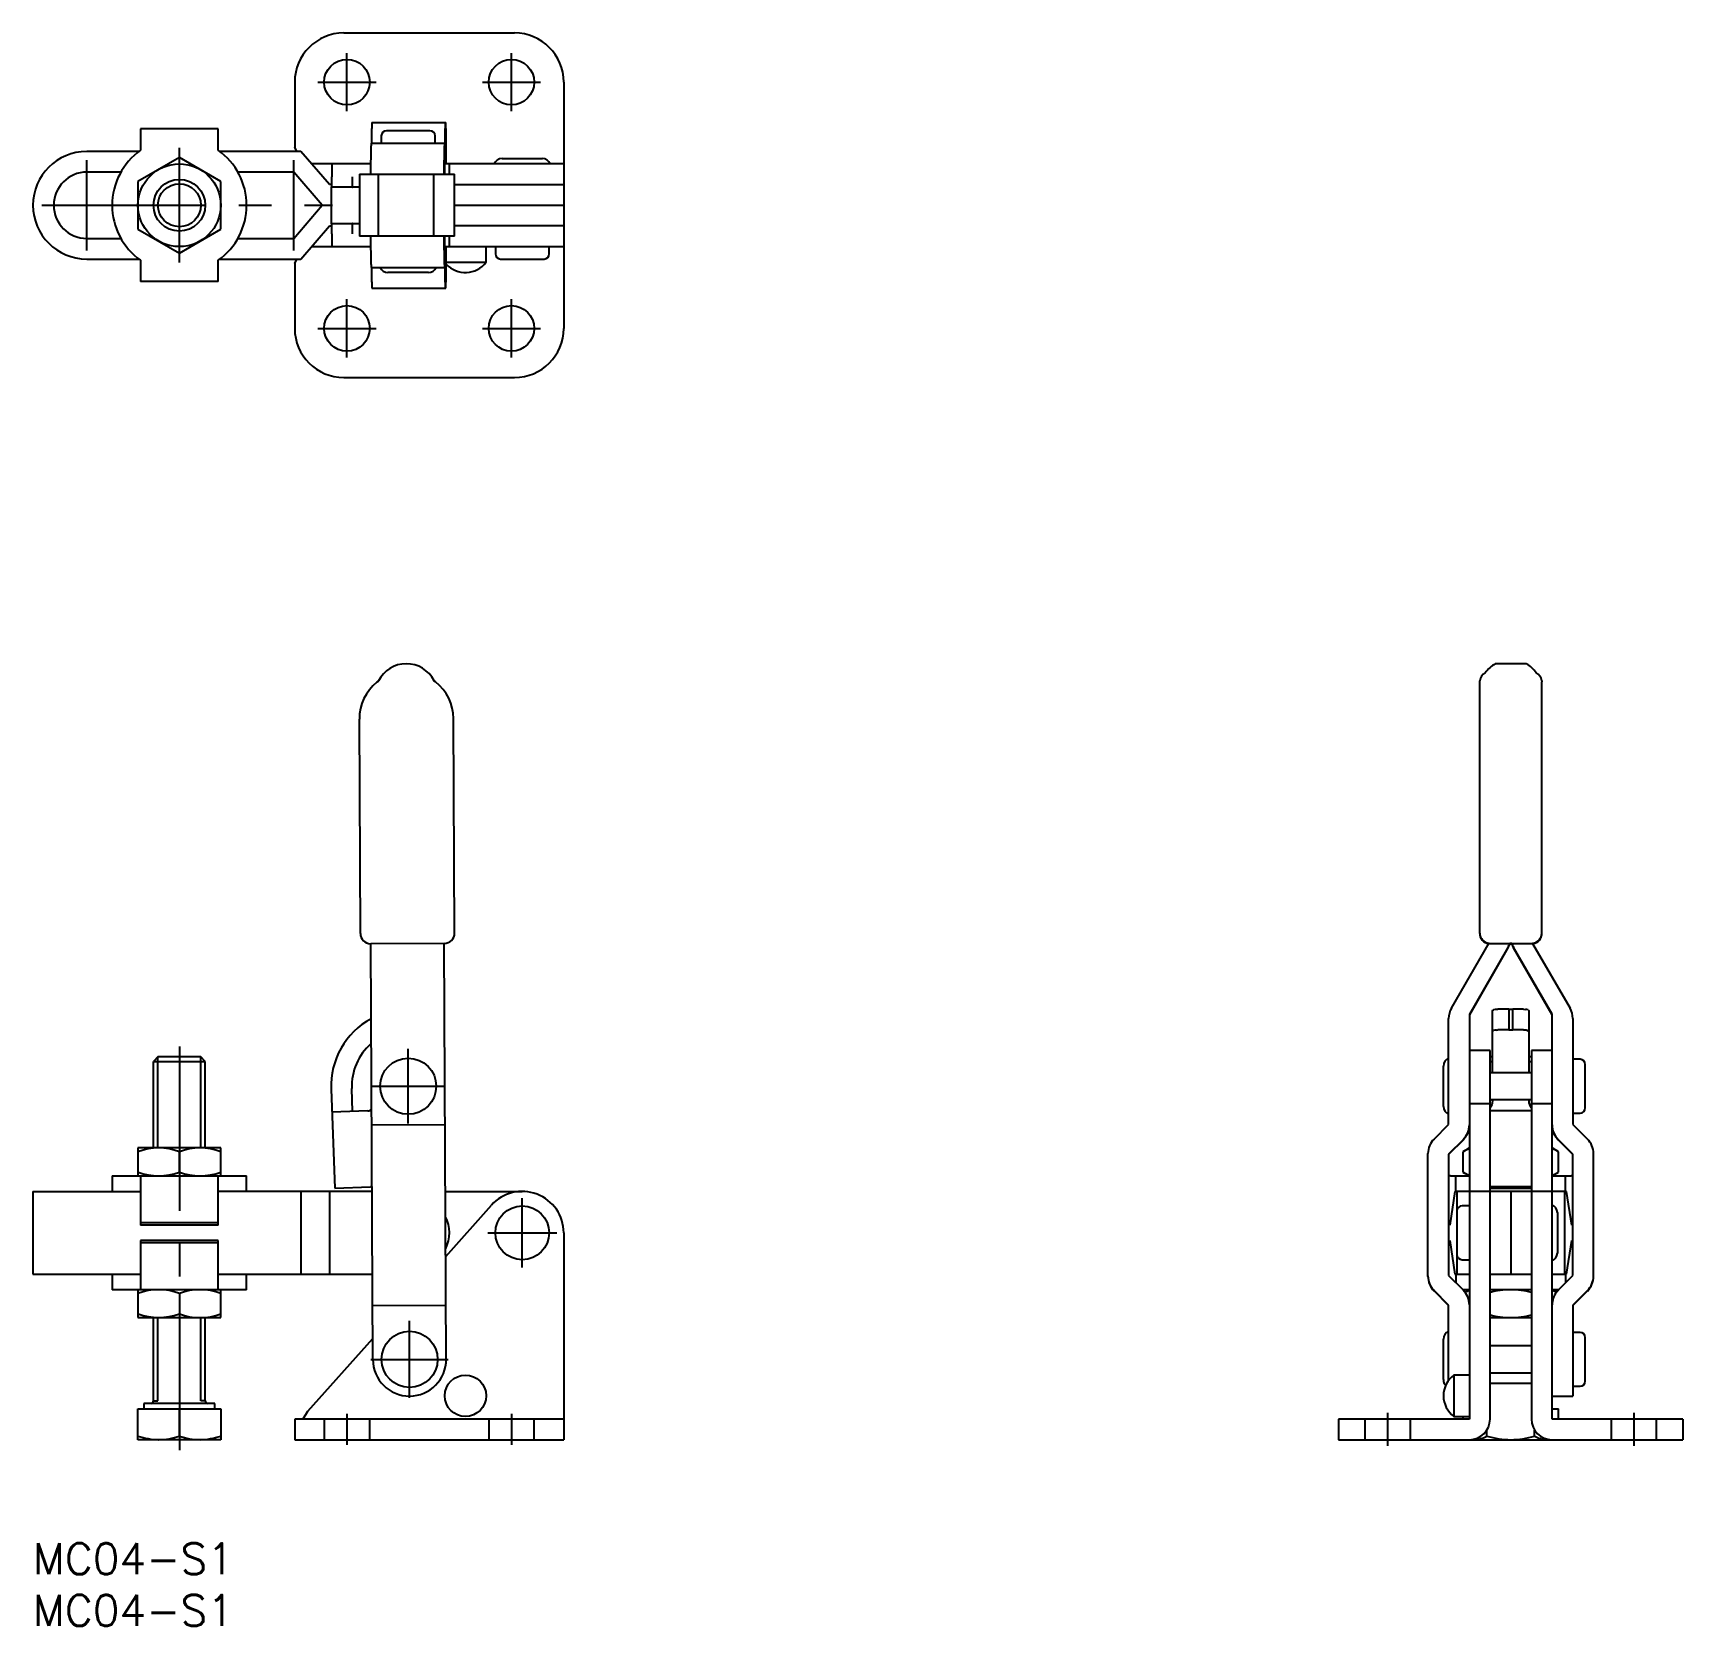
# Model space of a CAD drawing. Extents: x 0 to 160, y -8 to 146.
import ezdxf

# ---------------------------------------------------------------- set-up
doc = ezdxf.new("R2010")
doc.units = 0
doc.header["$LTSCALE"] = 0.5
doc.linetypes.add('CENTER', pattern=[50.8, 31.75, -6.35, 6.35, -6.35])
doc.linetypes.add('DASHED', pattern=[19.05, 12.7, -6.35])
for name, color, linetype in [('MSM_CENTER', 1, 'CENTER'), ('MSM_CONTINUOUS', 7, 'CONTINUOUS'), ('MSM_DASHED', 4, 'DASHED'), ('MSM_NARROW', 5, 'CONTINUOUS'), ('MSM_PART_NUMBER', 7, 'CONTINUOUS')]:
    doc.layers.add(name, color=color, linetype=linetype)
doc.styles.get("Standard").update_dxf_attribs({"font": 'txt.shx', "height": 3, "bigfont": 'bigfont.shx'})

# ---------------------------------------------------------------- blocks, each defined once
blk = doc.blocks.new('*U1')
at = {"layer": 'MSM_PART_NUMBER'}
blk.add_text('MC04-S1', height=3, dxfattribs=at).set_placement((0, -3))
blk = doc.blocks.new('*U2')
at = {"layer": 'MSM_PART_NUMBER'}
blk.add_text('MC04-S1', height=3, dxfattribs=at).set_placement((0, -8))

msp = doc.modelspace()

# ---------------------------------------------------------------- linework, layer by layer
at = {"layer": 'MSM_CENTER'}
for p, q in [((30.35, 138.4), (30.35, 144.02)), ((46.25, 138.4), (46.25, 144.02)), ((27.54, 141.21), (33.16, 141.21)), ((43.44, 141.21), (49.06, 141.21)), ((14.15, 123.77), (14.15, 134.85)), ((5.2, 124.95), (5.2, 133.67)), ((25.2, 124.95), (25.2, 133.67)), ((0.84, 129.31), (28.95, 129.31)), ((30.35, 114.6), (30.35, 120.22)), ((46.25, 114.6), (46.25, 120.22)), ((27.54, 117.41), (33.16, 117.41)), ((43.44, 117.41), (49.06, 117.41)), ((14.15, 48), (14.15, 9)), ((36.27, 40.55), (36.27, 47.79)), ((32.65, 44.17), (39.89, 44.17)), ((47.3, 26.66), (47.3, 33.34)), ((43.96, 30), (50.64, 30)), ((36.4, 14.04), (36.4, 21.5)), ((32.67, 17.77), (40.13, 17.77)), ((30.35, 12.5), (30.35, 9.5)), ((46.25, 12.5), (46.25, 9.5)), ((130.95, 12.6), (130.95, 9.4)), ((154.75, 12.6), (154.75, 9.4))]:
    msp.add_line(p, q, dxfattribs=at)
at = {"layer": 'MSM_CONTINUOUS'}
for p, q in [((30.05, 145.96), (46.55, 145.96)), ((25.3, 141.21), (25.3, 134.94)), ((51.3, 141.21), (51.3, 117.41)), ((32.75, 137.31), (39.91, 137.31)), ((17.9, 136.69), (10.4, 136.69)), ((10.4, 136.69), (10.4, 134.62)), ((17.9, 134.62), (17.9, 136.69)), ((32.74, 135.31), (32.75, 136.72)), ((33.67, 136.01), (33.67, 135.31)), ((38.37, 136.51), (34.17, 136.51)), ((38.87, 135.31), (38.87, 136.01)), ((39.84, 135.31), (39.85, 136.72)), ((39.92, 136.72), (39.92, 135.31)), ((10.25, 134.51), (5.2, 134.51)), ((25.9, 134.51), (18.05, 134.51)), ((25.51, 134.51), (25.3, 134.94)), ((28.65, 131.31), (25.9, 134.51)), ((32.66, 132.31), (32.68, 135.04)), ((32.69, 135.31), (39.84, 135.31)), ((39.76, 132.31), (39.78, 135.04)), ((39.85, 135.31), (39.85, 133.89)), ((39.91, 135.31), (39.85, 135.31)), ((39.92, 133.89), (39.91, 135.31)), ((39.92, 135.31), (39.95, 135.31)), ((39.95, 133.31), (39.95, 135.31)), ((8.49, 132.51), (5.2, 132.51)), ((14.15, 133.93), (10.15, 131.62)), ((18.15, 131.62), (14.15, 133.93)), ((25.2, 132.51), (19.81, 132.51)), ((27.95, 129.31), (25.2, 132.51)), ((32.67, 133.31), (26.93, 133.31)), ((28.9, 133.31), (28.9, 132.06)), ((39.79, 133.31), (39.78, 132.31)), ((51.3, 133.31), (39.79, 133.31)), ((40.25, 132.31), (40.25, 133.31)), ((45.34, 133.82), (49.25, 133.82)), ((10.15, 131.62), (10.15, 127)), ((18.15, 127), (18.15, 131.62)), ((28.89, 131.31), (28.65, 131.31)), ((31.55, 131.06), (28.81, 131.06)), ((28.81, 131.06), (28.81, 127.56)), ((28.86, 131.06), (28.87, 131.09)), ((30.86, 131.06), (30.86, 131.06)), ((30.86, 131.06), (30.86, 131.06)), ((30.9, 131.06), (30.9, 132.06)), ((31.55, 132.31), (40.75, 132.31)), ((31.55, 132.31), (31.55, 126.31)), ((33.25, 132.31), (33.4, 132.3)), ((33.4, 126.32), (33.4, 132.3)), ((38.76, 132.3), (38.91, 132.31)), ((38.76, 126.32), (38.76, 132.3)), ((40.75, 126.31), (40.75, 132.31)), ((40.75, 131.31), (51.3, 131.31)), ((25.2, 126.11), (27.95, 129.31)), ((27.95, 129.31), (28.81, 129.31)), ((40.75, 129.31), (51.3, 129.31)), ((5.2, 126.11), (8.49, 126.11)), ((10.15, 127), (14.15, 124.69)), ((14.15, 124.69), (18.15, 127)), ((19.81, 126.11), (25.2, 126.11)), ((25.9, 124.11), (28.65, 127.31)), ((28.65, 127.31), (28.89, 127.31)), ((28.81, 127.56), (31.55, 127.56)), ((28.86, 127.56), (28.87, 127.56)), ((28.87, 127.56), (28.87, 127.56)), ((28.9, 126.56), (28.9, 125.31)), ((30.86, 127.56), (30.86, 127.56)), ((30.86, 127.56), (30.86, 127.56)), ((30.9, 126.56), (30.9, 127.56)), ((40.75, 126.31), (31.55, 126.31)), ((32.68, 123.58), (32.66, 126.31)), ((33.4, 126.32), (33.25, 126.31)), ((38.91, 126.31), (38.76, 126.32)), ((39.78, 123.58), (39.76, 126.31)), ((39.78, 126.31), (39.79, 125.31)), ((40.25, 125.31), (40.25, 126.31)), ((51.3, 127.31), (40.75, 127.31)), ((26.93, 125.31), (32.67, 125.31)), ((39.79, 125.31), (51.3, 125.31)), ((39.85, 124.72), (39.85, 123.31)), ((39.91, 123.31), (39.92, 124.72)), ((39.95, 123.31), (39.95, 125.31)), ((43.8, 123.81), (43.8, 125.31)), ((44.7, 125.31), (44.7, 124.61)), ((49.9, 124.61), (49.9, 125.31)), ((5.2, 124.11), (10.25, 124.11)), ((10.4, 124), (10.4, 121.93)), ((17.9, 121.93), (17.9, 124)), ((18.05, 124.11), (25.9, 124.11)), ((25.3, 123.68), (25.51, 124.11)), ((25.3, 123.68), (25.3, 117.41)), ((32.69, 123.31), (39.84, 123.31)), ((32.75, 121.89), (32.74, 123.31)), ((39.85, 121.89), (39.84, 123.31)), ((39.85, 123.31), (39.91, 123.31)), ((39.92, 123.31), (39.92, 121.89)), ((39.95, 123.31), (39.92, 123.31)), ((39.95, 123.81), (43.8, 123.81)), ((45.2, 124.11), (49.4, 124.11)), ((17.9, 121.93), (10.4, 121.93)), ((32.75, 121.31), (39.91, 121.31)), ((38.22, 122.8), (34.31, 122.8)), ((30.05, 112.66), (46.55, 112.66)), ((144.35, 85), (141.36, 85)), ((33.4, 83.33), (33.25, 83.22)), ((38.91, 83.24), (38.76, 83.36)), ((139.85, 83.24), (139.86, 83.36)), ((139.85, 58.93), (139.85, 83.24)), ((145.85, 83.36), (145.85, 83.24)), ((145.85, 58.93), (145.85, 83.24)), ((31.65, 58.93), (31.55, 79.65)), ((40.75, 58.97), (40.65, 79.69)), ((39.75, 57.97), (32.65, 57.94)), ((32.85, 17.75), (32.65, 57.94)), ((39.95, 17.79), (39.75, 57.97)), ((137.12, 51.71), (140.74, 57.97)), ((142.58, 57.56), (138.85, 51.12)), ((142.58, 57.53), (138.85, 51.08)), ((140.84, 57.97), (144.87, 57.97)), ((142.75, 57.93), (142.75, 57.97)), ((142.96, 57.97), (142.75, 57.97)), ((142.75, 57.93), (142.96, 57.93)), ((142.96, 57.93), (142.96, 57.97)), ((146.85, 51.12), (143.13, 57.56)), ((146.85, 51.08), (143.13, 57.53)), ((144.97, 57.97), (148.59, 51.71)), ((138.85, 51.12), (138.85, 12)), ((141.1, 51.45), (141.13, 51.51)), ((141.1, 45.47), (141.1, 51.45)), ((141.13, 51.51), (141.2, 51.55)), ((141.47, 51.6), (141.62, 51.6)), ((142.67, 51.62), (143.04, 51.62)), ((142.67, 51.62), (142.67, 49.62)), ((143.04, 49.62), (143.04, 51.62)), ((144.09, 51.6), (144.28, 51.59)), ((144.53, 51.54), (144.59, 51.5)), ((144.59, 51.5), (144.6, 51.45)), ((144.6, 51.45), (144.6, 45.47)), ((146.85, 12), (146.85, 51.12)), ((136.85, 40.48), (136.85, 50.71)), ((141.1, 49.42), (141.13, 49.48)), ((141.13, 49.48), (141.2, 49.54)), ((141.46, 49.6), (141.62, 49.61)), ((142.67, 49.62), (143.04, 49.62)), ((144.42, 49.57), (144.53, 49.53)), ((144.53, 49.53), (144.59, 49.48)), ((144.59, 49.48), (144.6, 49.42)), ((148.85, 50.71), (148.85, 40.48)), ((12.08, 47), (11.65, 46.57)), ((11.65, 46.57), (16.65, 46.57)), ((11.65, 38.2), (11.65, 46.57)), ((16.22, 47), (12.08, 47)), ((16.65, 46.57), (16.22, 47)), ((16.65, 38.2), (16.65, 46.57)), ((140.85, 47.62), (138.85, 47.62)), ((140.85, 12), (140.85, 47.62)), ((141.1, 47), (140.85, 47)), ((141.1, 46.51), (140.85, 46.51)), ((144.85, 47), (144.6, 47)), ((144.85, 46.51), (144.6, 46.51)), ((146.85, 47.62), (144.85, 47.62)), ((144.85, 47.62), (144.85, 12)), ((149.55, 46.77), (148.85, 46.77)), ((150.05, 42.07), (150.05, 46.27)), ((136.34, 42.21), (136.34, 46.12)), ((144.85, 45.47), (140.85, 45.47)), ((28.82, 43.88), (29.17, 34.31)), ((30.9, 41.74), (30.82, 43.96)), ((32.36, 41.79), (28.9, 41.66)), ((138.85, 42.5), (140.85, 42.5)), ((140.85, 42.87), (144.85, 42.87)), ((140.85, 41.81), (144.85, 41.81)), ((141.1, 42.74), (141.1, 42.87)), ((144.6, 42.87), (144.6, 42.74)), ((144.85, 42.5), (146.85, 42.5)), ((148.85, 41.57), (149.55, 41.57)), ((32.74, 40.44), (39.84, 40.48)), ((135.44, 39.06), (136.85, 40.48)), ((148.85, 40.48), (150.27, 39.06)), ((138.27, 39.02), (136.85, 37.61)), ((138.27, 38.99), (136.85, 37.57)), ((148.85, 37.61), (147.44, 39.02)), ((148.85, 37.57), (147.44, 38.99)), ((18.15, 38.2), (10.15, 38.2)), ((10.15, 38.2), (10.15, 35.5)), ((14.15, 35.86), (14.15, 37.84)), ((18.15, 35.5), (18.15, 38.2)), ((134.85, 25.79), (134.85, 37.65)), ((136.85, 37.61), (136.85, 25.87)), ((138.85, 38.2), (138.24, 37.84)), ((138.24, 35.86), (138.24, 37.84)), ((147.47, 37.84), (146.85, 38.2)), ((147.47, 35.86), (147.47, 37.84)), ((148.85, 25.87), (148.85, 37.61)), ((150.85, 25.79), (150.85, 37.65)), ((7.65, 35.5), (7.65, 34)), ((7.65, 35.5), (20.65, 35.5)), ((10.4, 35.5), (10.4, 30.75)), ((17.9, 30.75), (17.9, 35.5)), ((20.65, 34), (20.65, 35.5)), ((137.03, 35.5), (138.85, 35.5)), ((137.55, 34), (137.55, 35.5)), ((138.24, 35.86), (138.85, 35.5)), ((146.85, 35.5), (147.47, 35.86)), ((146.85, 35.5), (148.68, 35.5)), ((148.16, 34), (148.16, 35.5)), ((0, 34), (10.4, 34)), ((0, 34), (0, 26)), ((32.77, 34), (17.9, 34)), ((25.9, 34), (25.9, 26)), ((28.65, 34), (28.65, 26)), ((29.17, 34.31), (32.63, 34.44)), ((39.87, 34), (47.3, 34)), ((137.45, 34), (136.95, 30.75)), ((148.25, 34), (137.45, 34)), ((137.65, 34), (137.65, 26)), ((140.85, 34.46), (144.85, 34.46)), ((140.85, 34.31), (144.85, 34.31)), ((142.85, 34), (142.85, 26)), ((148.05, 34), (148.05, 26)), ((148.75, 30.75), (148.25, 34)), ((39.9, 27.71), (44.31, 32.66)), ((138.85, 32.6), (138.15, 32.6)), ((147.36, 31.96), (147.36, 28.04)), ((17.9, 30.98), (10.4, 30.98)), ((17.9, 30.75), (10.4, 30.75)), ((136.95, 30.75), (136.85, 30.77)), ((148.85, 30.77), (148.75, 30.75)), ((10.4, 29.25), (10.4, 24.5)), ((17.9, 29.25), (10.4, 29.25)), ((17.9, 29.02), (10.4, 29.02)), ((17.9, 24.5), (17.9, 29.25)), ((51.3, 30), (51.3, 10)), ((136.85, 29.23), (136.95, 29.25)), ((136.95, 29.25), (137.45, 26)), ((148.25, 26), (148.75, 29.25)), ((148.75, 29.25), (148.85, 29.23)), ((138.15, 27.4), (138.85, 27.4)), ((0, 26), (10.4, 26)), ((7.65, 26), (7.65, 24.5)), ((17.9, 26), (32.81, 26)), ((20.65, 24.5), (20.65, 26)), ((136.85, 25.87), (138.27, 24.45)), ((137.45, 26), (138.85, 26)), ((137.55, 26), (137.55, 25.18)), ((140.85, 26), (144.85, 26)), ((146.85, 26), (148.25, 26)), ((147.44, 24.45), (148.85, 25.87)), ((148.16, 26), (148.16, 25.18)), ((20.65, 24.5), (7.65, 24.5)), ((10.15, 24.5), (10.15, 21.8)), ((14.15, 24.14), (14.15, 22.16)), ((18.15, 21.8), (18.15, 24.5)), ((136.85, 23), (135.44, 24.41)), ((136.85, 22.96), (135.44, 24.38)), ((138.85, 24.5), (138.22, 24.5)), ((138.85, 24.5), (138.44, 24.26)), ((144.85, 24.5), (140.85, 24.5)), ((147.27, 24.26), (146.85, 24.5)), ((147.49, 24.5), (146.85, 24.5)), ((150.27, 24.41), (148.85, 23)), ((150.27, 24.38), (148.85, 22.96)), ((32.82, 22.96), (39.92, 23)), ((136.85, 15.75), (136.85, 23)), ((148.85, 23), (148.85, 14.22)), ((10.15, 21.8), (18.15, 21.8)), ((11.65, 13.75), (11.65, 21.8)), ((16.65, 13.75), (16.65, 21.8)), ((140.85, 21.8), (144.85, 21.8)), ((26.57, 12.75), (32.84, 19.79)), ((136.34, 15.81), (136.34, 19.73)), ((149.55, 20.37), (148.85, 20.37)), ((150.05, 15.67), (150.05, 19.87)), ((144.85, 19.07), (140.85, 19.07)), ((138.85, 16.25), (137.35, 16.25)), ((137.35, 16.25), (137.35, 12.25)), ((140.85, 16.47), (144.85, 16.47)), ((144.85, 15.45), (140.85, 15.45)), ((148.85, 15.17), (149.55, 15.17)), ((10.15, 10), (10.15, 13)), ((10.15, 13), (18.15, 13)), ((10.71, 13.5), (10.71, 13)), ((17.59, 13.5), (10.71, 13.5)), ((14.15, 10.36), (14.15, 13)), ((17.59, 13), (17.59, 13.5)), ((18.15, 13), (18.15, 10)), ((146.85, 14.22), (148.85, 14.22)), ((146.85, 13), (147.47, 13)), ((147.47, 12), (147.47, 13)), ((51.3, 12), (25.3, 12)), ((25.3, 12), (25.3, 10)), ((26.11, 12.01), (26.57, 12.75)), ((26.11, 12), (26.11, 12.01)), ((138.85, 12), (126.2, 12)), ((126.2, 12), (126.2, 10)), ((137.35, 12.25), (138.85, 12.25)), ((138.24, 12), (138.24, 12.25)), ((159.5, 12), (146.85, 12)), ((159.5, 12), (159.5, 10)), ((18.15, 10), (10.15, 10)), ((25.3, 10), (51.3, 10)), ((126.2, 10), (159.5, 10)), ((140.55, 10.36), (140.55, 10.93)), ((145.16, 10.36), (145.16, 10.93))]:
    msp.add_line(p, q, dxfattribs=at)
for centre, radius in [((30.35, 141.21), 2.2), ((46.25, 141.21), 2.2), ((14.15, 129.31), 4), ((14.15, 129.31), 2.5), ((30.35, 117.41), 2.2), ((46.25, 117.41), 2.2), ((36.27, 44.17), 2.71), ((47.3, 30), 2.6), ((36.4, 17.77), 2.71), ((41.8, 14.25), 2)]:
    msp.add_circle(centre, radius, dxfattribs=at)
for centre, radius, start, end in [((30.05, 141.21), 4.75, 90, 180), ((46.55, 141.21), 4.75, 0, 90), ((62.12, 136.67), 29.37, 178.7526, 179.8955), ((67.39, 136.69), 27.55, 178.7148, 179.9333), ((14.02, 136.71), 25.9, 0.0279, 1.324), ((34.17, 136.01), 0.5, 90, 180), ((38.37, 136.01), 0.5, 0, 90), ((5.2, 129.31), 5.2, 90, 270), ((14.15, 129.31), 6.5, 125.2344, 234.7656), ((14.15, 129.31), 6.5, 305.2344, 54.7656), ((41.93, 135.01), 9.25, 178.1251, 179.7852), ((50.47, 134.98), 10.69, 178.2367, 179.6736), ((5.2, 129.31), 3.2, 90, 270), ((13.25, 133.92), 26.6, 358.693, 359.9551), ((63.21, 133.88), 23.29, 179.9553, 181.3966), ((45.34, 133.01), 0.81, 90, 158.2615), ((49.25, 133.01), 0.81, 21.7385, 90), ((25.63, 131.43), 3.26, 354.1456, 357.9419), ((8.6, 132.02), 20.3, 357.98, 0.0976), ((30.75, 131.1), 0.127, 339.9238, 354.7428), ((30.86, 131.06), 0.00514, 307.6273, 334.49), ((28.83, 131.33), 2.06, 353.3447, 357.7743), ((18.24, 131.83), 12.66, 357.377, 359.1518), ((6.55, 132.05), 24.34, 359.0481, 0.0256), ((28.83, 127.54), 0.0386, 9.5549, 26.8247), ((26.59, 127.25), 2.3, 1.528, 7.449), ((8.81, 126.6), 20.09, 359.8915, 2.0309), ((30.86, 127.55), 0.0052, 30.1028, 50.0218), ((30.8, 127.53), 0.0709, 8.1522, 23.545), ((29.72, 127.37), 1.16, 2.9013, 8.402), ((21.9, 126.91), 9, 1.3502, 3.2793), ((9.03, 126.59), 21.87, 359.919, 1.4026), ((14.21, 124.71), 25.64, 0.0214, 1.3305), ((67.93, 124.69), 28.01, 178.7248, 179.9233), ((45.2, 124.61), 0.5, 180, 270), ((49.4, 124.61), 0.5, 270, 0), ((40.31, 123.58), 7.63, 180.0384, 182.0513), ((34.31, 123.61), 0.81, 201.7385, 270), ((38.22, 123.61), 0.81, 270, 338.2615), ((47.98, 123.59), 8.2, 180.1081, 181.9816), ((41.8, 125.31), 2.5, 222.2686, 323.1301), ((55.16, 121.87), 22.41, 179.9271, 181.4247), ((64.69, 121.89), 24.84, 180.0003, 181.3515), ((16.97, 121.87), 22.95, 358.5927, 0.0554), ((30.05, 117.41), 4.75, 180, 270), ((46.55, 117.41), 4.75, 270, 0), ((36.09, 82), 3, 26.9191, 153.6409), ((142.82, 82.41), 2.97, 119.5318, 144.7704), ((142.93, 82.46), 2.91, 34.9513, 60.7657), ((36.1, 79.67), 4.55, 128.799, 180.28), ((36.1, 79.67), 4.55, 0.28, 51.761), ((140.85, 83.24), 0.995, 117.1707, 173.3157), ((144.83, 83.22), 1.03, 7.5834, 61.9302), ((32.65, 58.93), 1, 180.2841, 268.2487), ((39.76, 58.96), 0.989, 269.634, 0.5413), ((140.85, 58.93), 0.997, 177.5223, 262.4798), ((140.87, 58.99), 1.02, 183.2675, 262.3857), ((140.85, 58.96), 0.989, 263.3134, 269.3053), ((140.85, 58.56), 2, 329.9997, 342.6378), ((140.85, 58.53), 2, 329.9997, 342.6378), ((144.86, 58.56), 2, 197.3622, 210.0003), ((144.86, 58.53), 2, 197.3622, 210.0003), ((144.85, 58.97), 1, 270.6858, 276.6668), ((144.85, 58.98), 1.01, 277.0771, 357.2698), ((144.86, 58.93), 0.996, 277.4441, 2.4983), ((138.85, 50.71), 2, 149.9997, 180), ((141.57, 50.23), 1.37, 93.9945, 105.6691), ((142.72, 18.87), 32.75, 90.0988, 91.9328), ((142.96, 17.6), 34.03, 88.1016, 89.8667), ((144.23, 50.75), 0.846, 69.531, 87.2486), ((146.5, 50.62), 2.36, 2.3182, 27.6822), ((36.26, 44.16), 7.45, 118.6705, 182.13), ((141.53, 48.66), 0.94, 94.1515, 110.8207), ((142.74, 15.75), 33.87, 90.1293, 91.9023), ((142.96, 15.66), 33.97, 88.1001, 89.8683), ((144.07, 47.87), 1.73, 78.1324, 89.2271), ((36.26, 44.16), 5.45, 130.8191, 182.13), ((137.15, 46.12), 0.81, 111.7385, 180), ((149.55, 46.27), 0.5, 0, 90), ((32.34, 42.34), 0.55, 272.13, 315.6913), ((137.15, 42.21), 0.81, 180, 248.2615), ((140.11, 42.74), 0.999, 318.5668, 359.9973), ((145.6, 42.74), 0.999, 180.003, 221.4329), ((149.55, 42.07), 0.5, 270, 0), ((136.85, 40.44), 2, 314.9996, 359.9333), ((136.85, 40.4), 2, 314.9996, 359.9999), ((148.85, 40.44), 2, 180.0667, 225.0004), ((148.85, 40.4), 2, 180.0001, 225.0004), ((136.85, 37.65), 2, 134.9996, 179.9999), ((148.85, 37.65), 2, 0.0001, 45.0004), ((12.15, 32.42), 5.78, 69.7434, 110.2566), ((16.15, 32.42), 5.78, 69.7434, 110.2566), ((139.74, 35.3), 2.95, 107.4329, 120.6175), ((145.97, 35.29), 2.96, 59.4144, 72.534), ((12.15, 41.29), 5.78, 249.7736, 290.2264), ((16.15, 41.29), 5.78, 249.7736, 290.2264), ((137.03, 34.5), 1, 90, 99.8483), ((139.74, 38.41), 2.96, 239.4144, 252.534), ((145.97, 38.4), 2.95, 287.4329, 300.6175), ((148.68, 34.5), 1, 80.1517, 90), ((32.65, 33.89), 0.55, 77.8297, 92.13), ((47.3, 30), 4, 0, 138.2919), ((138.15, 32.1), 0.5, 90, 180), ((146.55, 31.96), 0.81, 0, 68.2615), ((36.8, 30), 3.45, 333.8812, 26.6788), ((138.15, 27.9), 0.5, 180, 270), ((146.55, 28.04), 0.81, 291.7385, 0), ((136.85, 25.83), 2, 180, 225.0004), ((136.85, 25.79), 2, 180.0001, 225.0004), ((148.85, 25.83), 2, 314.9995, 360), ((148.85, 25.79), 2, 314.9996, 360), ((12.15, 18.72), 5.78, 69.7438, 110.2562), ((16.15, 18.72), 5.78, 69.7438, 110.2562), ((136.85, 23.04), 2, 0.0001, 45.0004), ((140.51, 19.69), 5.01, 109.2827, 114.3478), ((142.85, 17.03), 7.47, 74.4747, 105.5229), ((148.85, 23.04), 2, 142.59, 180), ((145.47, 20.35), 4.3, 65.2266, 71.1344), ((148.85, 23.04), 2, 134.9997, 142.59), ((12.15, 27.59), 5.78, 249.7736, 290.2264), ((16.15, 27.58), 5.78, 249.7438, 290.2562), ((142.85, 29.27), 7.47, 254.4763, 285.5255), ((137.15, 19.73), 0.81, 111.7385, 180), ((149.55, 19.87), 0.5, 0, 90), ((36.4, 17.77), 3.55, 180.28, 0.28), ((138.85, 14.25), 2.5, 126.8699, 233.1301), ((137.15, 15.81), 0.81, 180, 223.4666), ((149.55, 15.67), 0.5, 270, 0), ((11.4, 13.75), 0.25, 270, 0), ((16.9, 13.75), 0.25, 180, 270), ((138.85, 12), 2, 270, 0), ((146.85, 12), 2, 180, 270), ((12.49, 17.7), 7.71, 252.2997, 267.4442), ((12, 16.64), 6.64, 271.3287, 288.9275), ((16.3, 16.62), 6.62, 251.0469, 268.6969), ((15.81, 17.65), 7.66, 272.5076, 287.7485), ((139.25, 12.51), 2.51, 273.276, 301.1082), ((142.98, 18.43), 8.43, 253.2389, 269.1732), ((142.68, 18.77), 8.77, 271.1356, 286.4523), ((146.46, 12.5), 2.5, 238.8328, 266.783)]:
    msp.add_arc(centre, radius, start, end, dxfattribs=at)
at = {"layer": 'MSM_DASHED'}
for p, q in [((28.15, 12), (28.15, 10)), ((32.55, 10), (32.55, 12)), ((44.05, 12), (44.05, 10)), ((48.45, 10), (48.45, 12)), ((128.75, 12), (128.75, 10)), ((133.15, 10), (133.15, 12)), ((152.55, 12), (152.55, 10)), ((156.95, 10), (156.95, 12))]:
    msp.add_line(p, q, dxfattribs=at)
at = {"layer": 'MSM_NARROW'}
for p, q in [((12.08, 38.2), (12.08, 47)), ((16.22, 38.2), (16.22, 47)), ((12.08, 13.75), (12.08, 21.8)), ((16.22, 13.75), (16.22, 21.8)), ((11.65, 13.75), (12.08, 13.75)), ((16.65, 13.75), (16.22, 13.75))]:
    msp.add_line(p, q, dxfattribs=at)
msp.add_circle((14.15, 129.31), 2.07, dxfattribs=at)

# ---------------------------------------------------------------- block references
at = {"layer": 'MSM_CONTINUOUS'}
for name in ['*U1', '*U2']:
    msp.add_blockref(name, (0, 0), dxfattribs=at)

doc.saveas('drawing.dxf')
